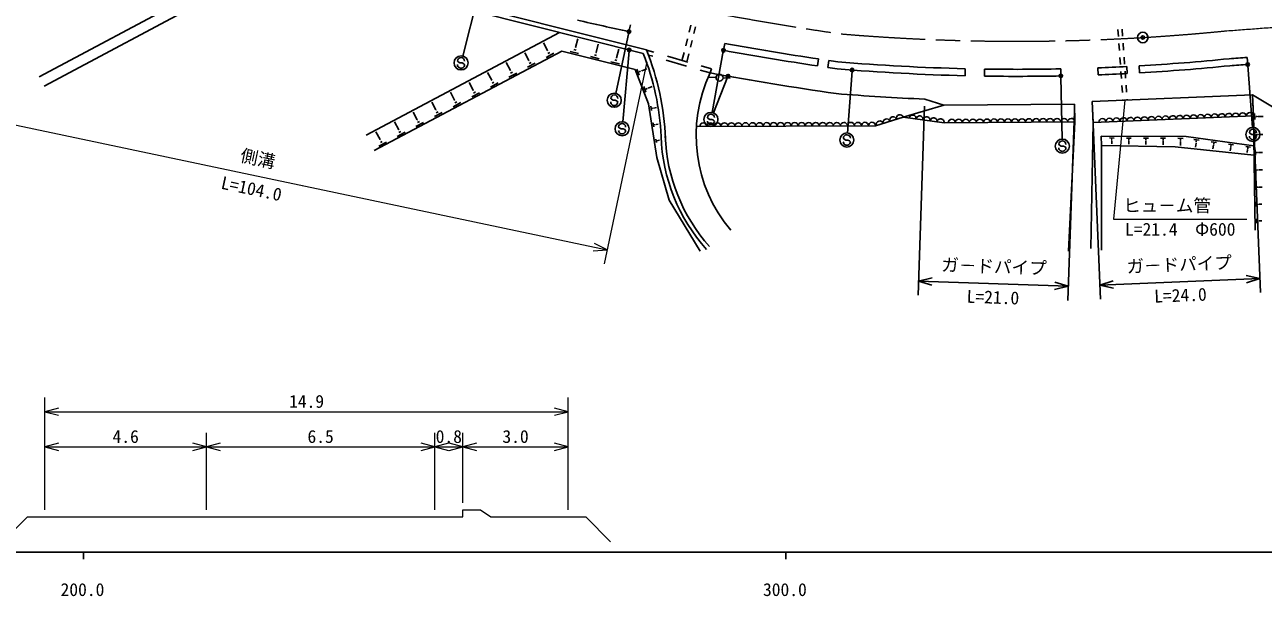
# Model space of a CAD drawing. Units: millimetres, scale not verified, with parts at other scales. Extents: x 40000 to 680000, y 20000 to 380000.
# Drawn here: x 259631 to 435942, y 198715 to 280102 of the extents above; entities that cross this region are included whole.
import ezdxf
from ezdxf.enums import TextEntityAlignment as Align

# ---------------------------------------------------------------- set-up
doc = ezdxf.new("R2010")
doc.units = ezdxf.units.MM
doc.header["$LTSCALE"] = 1000
doc.header["$PDMODE"] = 32
doc.header["$PDSIZE"] = 500
doc.linetypes.add('CHAIN', pattern=[18.5, 12, -1.5, 3.5, -1.5])
for name, color, linetype, lineweight in [('M-BGD', 7, 'Continuous', 25), ('M-BMK', 2, 'CHAIN', 13), ('M-BMK-SRVR', 3, 'Continuous', 25), ('M-STR-HTXT', 7, 'Continuous', 13), ('M-STR-STRC', 7, 'Continuous', 25), ('M-TTL-BAND', 7, 'Continuous', 25)]:
    doc.layers.add(name, color=color, linetype=linetype, lineweight=lineweight)
doc.styles.add('@ＭＳ ゴシック', font='')
doc.styles.add('ＭＳ ゴシック', font='')
doc.styles.get('@ＭＳ ゴシック').set_extended_font_data('@MS Gothic')
doc.styles.get('ＭＳ ゴシック').set_extended_font_data('MS Gothic')

msp = doc.modelspace()

# ---------------------------------------------------------------- linework, layer by layer
at = {"layer": 'M-BGD'}
for p, q in [((348124, 276509), (288842, 291463)), ((293515, 289666), (261699, 272689)), ((347682, 276002), (288712, 290878)), ((295678, 289120), (262406, 271365)), ((308222, 264390), (335750, 279012)), ((345849, 280102), (345640, 279125)), ((354448, 280027), (354207, 279057)), ((355119, 279826), (354878, 278855)), ((415260, 279426), (415330, 278429)), ((415859, 279458), (415929, 278460)), ((334060, 276416), (333474, 277520)), ((338020, 276892), (338096, 276873)), ((338058, 276883), (338364, 278095)), ((340967, 276149), (341273, 277361)), ((353966, 278086), (353726, 277116)), ((354638, 277884), (354397, 276914)), ((359275, 277449), (359096, 276465)), ((415399, 277431), (415469, 276434)), ((415999, 277463), (416068, 276465)), ((309395, 262182), (336072, 276352)), ((331411, 275009), (330824, 276113)), ((333860, 275460), (334964, 276047)), ((334026, 276398), (334095, 276434)), ((334098, 276011), (334374, 276158)), ((346530, 273714), (336072, 276352)), ((337269, 276308), (338481, 276002)), ((337815, 276557), (338118, 276481)), ((340178, 275574), (341390, 275269)), ((340724, 275823), (341027, 275747)), ((340929, 276158), (341005, 276139)), ((343633, 275090), (343936, 275013)), ((343838, 275425), (343914, 275405)), ((343876, 275415), (344182, 276627)), ((349210, 276184), (348129, 276497)), ((349043, 275607), (348408, 275792)), ((353846, 274215), (350964, 275051)), ((354013, 274792), (351131, 275627)), ((353485, 276145), (353244, 275174)), ((354156, 275943), (353915, 274973)), ((372647, 275230), (372498, 274241)), ((415539, 275436), (415609, 274438)), ((416138, 275468), (416208, 274470)), ((433727, 274450), (433652, 275447)), ((326112, 272194), (325525, 273298)), ((328761, 273601), (328175, 274705)), ((328727, 273583), (328796, 273620)), ((328799, 273197), (329075, 273343)), ((331211, 274053), (332315, 274639)), ((331376, 274990), (331445, 275027)), ((331449, 274604), (331725, 274751)), ((343087, 274841), (344299, 274535)), ((348442, 268838), (346530, 273714)), ((346774, 273776), (347113, 272912)), ((347161, 273554), (347246, 273338)), ((347452, 273575), (347473, 273520)), ((347462, 273547), (348195, 273835)), ((357207, 273241), (355767, 273659)), ((357374, 273817), (355934, 274235)), ((357207, 273241), (357374, 273817)), ((374109, 275012), (373964, 274023)), ((393519, 273844), (393495, 272844)), ((396271, 273790), (396256, 272790)), ((407116, 273818), (407136, 272818)), ((412387, 273972), (412425, 272972)), ((415678, 273441), (415748, 272443)), ((416278, 273473), (416347, 272475)), ((416521, 274156), (416573, 273157)), ((418264, 274251), (418321, 273252)), ((323462, 270787), (322876, 271891)), ((325912, 271238), (327016, 271825)), ((326077, 272176), (326146, 272212)), ((326150, 271790), (326426, 271936)), ((328561, 272646), (329665, 273232)), ((358037, 272580), (357038, 272622)), ((360036, 272495), (359036, 272538)), ((320813, 269379), (320227, 270483)), ((323262, 269831), (324366, 270418)), ((323428, 270768), (323497, 270805)), ((323500, 270382), (323776, 270529)), ((347750, 271289), (348052, 270518)), ((348094, 271091), (348170, 270898)), ((348354, 271109), (348373, 271061)), ((348363, 271085), (348927, 271306)), ((434413, 270119), (411604, 269187)), ((415818, 271446), (415888, 270448)), ((416417, 271478), (416487, 270480)), ((434535, 267121), (434413, 270119)), ((434413, 270119), (437970, 267979)), ((318164, 267972), (317577, 269076)), ((320613, 268424), (321717, 269010)), ((320779, 269361), (320848, 269398)), ((320851, 268975), (321127, 269121)), ((349620, 261217), (348442, 268838)), ((348749, 268492), (348844, 267875)), ((348970, 268289), (348994, 268135)), ((349164, 268260), (349170, 268222)), ((349167, 268241), (349545, 268299)), ((390483, 268632), (384691, 266942)), ((387764, 269507), (390483, 268632)), ((409087, 268771), (390483, 268632)), ((409087, 268771), (409106, 266271)), ((411727, 266189), (411604, 269187)), ((415957, 269451), (415963, 269365)), ((416557, 269482), (416563, 269390)), ((312865, 265157), (312278, 266261)), ((315514, 266565), (314928, 267669)), ((315480, 266546), (315549, 266583)), ((315552, 266160), (315828, 266307)), ((317963, 267017), (319067, 267603)), ((318129, 267954), (318198, 267990)), ((318202, 267568), (318477, 267714)), ((384691, 266942), (380738, 265713)), ((390501, 266132), (384691, 266942)), ((409106, 266271), (390501, 266132)), ((409106, 266271), (408234, 247849)), ((434535, 267121), (411727, 266189)), ((434535, 267121), (434780, 250840)), ((434714, 267452), (434730, 266598)), ((434976, 267137), (434980, 266923)), ((435234, 267061), (435235, 267008)), ((435234, 267035), (435917, 267048)), ((310215, 263750), (309629, 264854)), ((312665, 264202), (313769, 264788)), ((312830, 265139), (312899, 265176)), ((312903, 264753), (313179, 264900)), ((315314, 265609), (316418, 266196)), ((349112, 266142), (349204, 265551)), ((349324, 265948), (349347, 265800)), ((349510, 265919), (349515, 265883)), ((349513, 265901), (349826, 265949)), ((380738, 265713), (355247, 265629)), ((411727, 266189), (411382, 248248)), ((434763, 264855), (434779, 264041)), ((435013, 264554), (435017, 264351)), ((435259, 264483), (435260, 264432)), ((435259, 264457), (435886, 264469)), ((310015, 262795), (311119, 263381)), ((310181, 263732), (310250, 263768)), ((310253, 263346), (310529, 263492)), ((349469, 263831), (349547, 263325)), ((349650, 263665), (349670, 263538)), ((349810, 263641), (349815, 263609)), ((349812, 263625), (350003, 263655)), ((412874, 264233), (424973, 264173)), ((412874, 264233), (412904, 262919)), ((412904, 262919), (423420, 262739)), ((412904, 262919), (412918, 247981)), ((414045, 263977), (414709, 263974)), ((414293, 263777), (414459, 263776)), ((414355, 263577), (414396, 263577)), ((414375, 263577), (414373, 263144)), ((416461, 263966), (417140, 263962)), ((416715, 263761), (416885, 263760)), ((416778, 263557), (416820, 263557)), ((416799, 263557), (416797, 263102)), ((418892, 263954), (419586, 263950)), ((419151, 263744), (419325, 263743)), ((419215, 263536), (419258, 263536)), ((419237, 263536), (419234, 263061)), ((421338, 263941), (422046, 263938)), ((421602, 263728), (421779, 263727)), ((421668, 263515), (421712, 263515)), ((421690, 263515), (421687, 263019)), ((423420, 262739), (434619, 261546)), ((423798, 263929), (424538, 263926)), ((424074, 263706), (424259, 263705)), ((424143, 263484), (424189, 263484)), ((424166, 263484), (424163, 262910)), ((424973, 264173), (434599, 262862)), ((426053, 263774), (426825, 263669)), ((426376, 263258), (426297, 262684)), ((426311, 263503), (426504, 263477)), ((426352, 263262), (426400, 263255)), ((428553, 263433), (429289, 263333)), ((428861, 262942), (428789, 262418)), ((428799, 263175), (428983, 263150)), ((428838, 262945), (428884, 262939)), ((431017, 263098), (431717, 263002)), ((431251, 262852), (431426, 262828)), ((433446, 262767), (434110, 262676)), ((351352, 255120), (349620, 261217)), ((431310, 262630), (431245, 262157)), ((431288, 262633), (431332, 262627)), ((433723, 262323), (433665, 261899)), ((433667, 262534), (433833, 262511)), ((433703, 262326), (433744, 262320)), ((434812, 262298), (434826, 261524)), ((435049, 262012), (435053, 261818)), ((435283, 261944), (435284, 261895)), ((435283, 261919), (435855, 261930)), ((434860, 259780), (434874, 259045)), ((435085, 259509), (435089, 259325)), ((435307, 259444), (435308, 259398)), ((435307, 259421), (435824, 259431)), ((434907, 257302), (434920, 256606)), ((435121, 257045), (435124, 256871)), ((435331, 256983), (435331, 256940)), ((435331, 256962), (435794, 256970)), ((355787, 247845), (351352, 255120)), ((434953, 254861), (434966, 254204)), ((435155, 254619), (435158, 254454)), ((435354, 254561), (435355, 254519)), ((435354, 254540), (435765, 254548)), ((434999, 252459), (435011, 251839)), ((435189, 252230), (435192, 252075)), ((435377, 252175), (435377, 252137)), ((435377, 252156), (435736, 252163))]:
    msp.add_line(p, q, dxfattribs=at)
msp.add_circle((358537, 272559), 500, dxfattribs=at)
for centre, radius, start, end in [((438824, 715295), 446013, 256.97438, 257.94056), ((438824, 715295), 445013, 259.70268, 261.44798), ((313844, 262558), 36411, 2.58552, 21.66866), ((313844, 262558), 37011, 2.10285, 22.14514), ((438824, 715295), 446013, 259.70268, 261.44798), ((400897, 577754), 304000, 273.27504, 275.70243), ((252690, 2704613), 2435897, 274.2003, 274.26043), ((438824, 715295), 446013, 261.6383, 261.80788), ((438824, 715295), 445013, 261.6383, 261.80409), ((400897, 577754), 305000, 265.18018, 268.60935), ((400897, 577754), 304000, 265.18572, 268.60935), ((400897, 577754), 304000, 269.12812, 271.1722), ((400897, 577754), 304000, 272.16609, 272.94612), ((400897, 577754), 305000, 273.27504, 275.69996), ((252690, 2704613), 2436897, 274.2006, 274.26043), ((376096, 264319), 20890, 154.71617, 220.14407), ((438824, 715295), 449525, 259.53932, 261.85356), ((400897, 577754), 305000, 269.12812, 271.1722), ((400897, 577754), 305000, 272.16609, 272.94612), ((400897, 577754), 308527, 265.20825, 267.56045), ((381349, 265903), 500, 17.27329, 197.27329), ((382304, 266200), 500, 17.27329, 197.27329), ((383259, 266496), 500, 17.27329, 197.27329), ((384214, 266793), 500, 17.27329, 197.27329), ((386045, 266753), 500, 352.06281, 172.06281), ((387035, 266615), 500, 352.06281, 172.06281), ((388025, 266477), 500, 352.06281, 172.06281), ((389016, 266339), 500, 352.06281, 172.06281), ((390006, 266201), 500, 352.06281, 172.06281), ((391607, 266140), 500, 0.43014, 180.43014), ((392607, 266148), 500, 0.43014, 180.43014), ((393607, 266155), 500, 0.43014, 180.43014), ((394607, 266163), 500, 0.43014, 180.43014), ((395607, 266170), 500, 0.43014, 180.43014), ((396607, 266178), 500, 0.43014, 180.43014), ((397607, 266185), 500, 0.43014, 180.43014), ((398607, 266193), 500, 0.43014, 180.43014), ((399607, 266200), 500, 0.43014, 180.43014), ((400607, 266208), 500, 0.43014, 180.43014), ((401606, 266215), 500, 0.43014, 180.43014), ((402606, 266223), 500, 0.43014, 180.43014), ((403606, 266230), 500, 0.43014, 180.43014), ((404606, 266238), 500, 0.43014, 180.43014), ((405606, 266245), 500, 0.43014, 180.43014), ((406606, 266253), 500, 0.43014, 180.43014), ((407606, 266260), 500, 0.43014, 180.43014), ((408606, 266268), 500, 0.43014, 180.43014), ((413053, 266244), 500, 2.33907, 182.33907), ((414052, 266284), 500, 2.33907, 182.33907), ((415052, 266325), 500, 2.33907, 182.33907), ((416051, 266366), 500, 2.33907, 182.33907), ((417050, 266407), 500, 2.33907, 182.33907), ((418049, 266448), 500, 2.33907, 182.33907), ((419048, 266489), 500, 2.33907, 182.33907), ((420047, 266529), 500, 2.33907, 182.33907), ((421047, 266570), 500, 2.33907, 182.33907), ((422046, 266611), 500, 2.33907, 182.33907), ((423045, 266652), 500, 2.33907, 182.33907), ((424044, 266693), 500, 2.33907, 182.33907), ((425043, 266733), 500, 2.33907, 182.33907), ((426042, 266774), 500, 2.33907, 182.33907), ((427042, 266815), 500, 2.33907, 182.33907), ((428041, 266856), 500, 2.33907, 182.33907), ((429040, 266897), 500, 2.33907, 182.33907), ((430039, 266937), 500, 2.33907, 182.33907), ((431038, 266978), 500, 2.33907, 182.33907), ((432037, 267019), 500, 2.33907, 182.33907), ((433037, 267060), 500, 2.33907, 182.33907), ((434036, 267101), 500, 2.33907, 182.33907), ((356238, 265632), 500, 0.18837, 180.18837), ((357238, 265635), 500, 0.18837, 180.18837), ((358238, 265639), 500, 0.18837, 180.18837), ((359238, 265642), 500, 0.18837, 180.18837), ((360238, 265645), 500, 0.18837, 180.18837), ((361238, 265649), 500, 0.18837, 180.18837), ((362238, 265652), 500, 0.18837, 180.18837), ((363238, 265655), 500, 0.18837, 180.18837), ((364238, 265658), 500, 0.18837, 180.18837), ((365238, 265662), 500, 0.18837, 180.18837), ((366238, 265665), 500, 0.18837, 180.18837), ((367238, 265668), 500, 0.18837, 180.18837), ((368238, 265672), 500, 0.18837, 180.18837), ((369238, 265675), 500, 0.18837, 180.18837), ((370238, 265678), 500, 0.18837, 180.18837), ((371238, 265681), 500, 0.18837, 180.18837), ((372238, 265685), 500, 0.18837, 180.18837), ((373238, 265688), 500, 0.18837, 180.18837), ((374238, 265691), 500, 0.18837, 180.18837), ((375238, 265695), 500, 0.18837, 180.18837), ((376238, 265698), 500, 0.18837, 180.18837), ((377238, 265701), 500, 0.18837, 180.18837), ((378238, 265704), 500, 0.18837, 180.18837), ((379238, 265708), 500, 0.18837, 180.18837), ((380238, 265711), 500, 0.18837, 180.18837), ((375698, 265087), 25496, 181.99365, 221.75876), ((375698, 265087), 24896, 181.98659, 221.75876)]:
    msp.add_arc(centre, radius, start, end, dxfattribs=at)
at = {"layer": 'M-BMK'}
for centre, radius, start, end in [((438824, 715295), 441013, 256.98181, 261.78873), ((252690, 2704613), 2431897, 274.19906, 275.04721), ((400897, 577754), 300000, 265.20825, 273.42062), ((400897, 577754), 300000, 273.42062, 275.71241)]:
    msp.add_arc(centre, radius, start, end, dxfattribs=at)
at = {"layer": 'M-BMK-SRVR'}
msp.add_circle((418796, 278289), 750, dxfattribs=at)
msp.add_point((418796, 278289), dxfattribs=at)
at = {"layer": 'M-STR-HTXT'}
for p, q in [((348201, 274813), (342126, 246068)), ((242081, 269255), (342540, 248025)), ((416245, 269377), (414627, 252393)), ((414627, 252393), (433627, 252393)), ((342540, 248025), (340757, 248931)), ((340543, 247918), (342540, 248025)), ((262500, 211000), (262500, 227000)), ((337000, 211000), (337000, 227000)), ((264432, 225518), (262500, 225000)), ((262500, 225000), (337000, 225000)), ((262500, 225000), (264432, 224482)), ((337000, 225000), (335068, 225518)), ((335068, 224482), (337000, 225000)), ((264432, 220518), (262500, 220000)), ((285500, 220000), (283568, 220518)), ((285500, 211000), (285500, 222000)), ((287432, 220518), (285500, 220000)), ((318000, 220000), (316068, 220518)), ((318000, 211000), (318000, 222000)), ((319932, 220518), (318000, 220000)), ((322000, 220000), (320068, 220518)), ((322000, 212000), (322000, 222000)), ((323932, 220518), (322000, 220000)), ((337000, 220000), (335068, 220518)), ((262500, 220000), (285500, 220000)), ((262500, 220000), (264432, 219482)), ((283568, 219482), (285500, 220000)), ((285500, 220000), (318000, 220000)), ((285500, 220000), (287432, 219482)), ((316068, 219482), (318000, 220000)), ((318000, 220000), (322000, 220000)), ((318000, 220000), (319932, 219482)), ((320068, 219482), (322000, 220000)), ((322000, 220000), (337000, 220000)), ((322000, 220000), (323932, 219482)), ((335068, 219482), (337000, 220000)), ((260000, 210000), (256464, 206464)), ((260000, 210000), (262500, 210000)), ((262500, 210000), (285500, 210000)), ((285500, 210000), (318000, 210000)), ((318000, 210000), (322000, 210000)), ((322000, 210000), (322000, 211000)), ((322000, 211000), (324500, 211000)), ((324500, 211000), (326000, 210000)), ((326000, 210000), (337000, 210000)), ((337000, 210000), (339500, 210000)), ((339500, 210000), (343036, 206464))]:
    msp.add_line(p, q, dxfattribs=at)
at = {"layer": 'M-STR-STRC'}
for p, q in [((324179, 284212), (321987, 275638)), ((345608, 278978), (343759, 270323)), ((345656, 276360), (344755, 266286)), ((359069, 276318), (357487, 267610)), ((321344, 274810), (321245, 274928)), ((321589, 274670), (321344, 274810)), ((321890, 274668), (321589, 274670)), ((322135, 274556), (321890, 274668)), ((322241, 274420), (322135, 274556)), ((377418, 273509), (376738, 264685)), ((433738, 274300), (434395, 265475)), ((359697, 272639), (357678, 267556)), ((407139, 272668), (407320, 263820)), ((343155, 269486), (343056, 269604)), ((343400, 269346), (343155, 269486)), ((343701, 269344), (343400, 269346)), ((343946, 269232), (343701, 269344)), ((344052, 269096), (343946, 269232)), ((387730, 268508), (386801, 241589)), ((411645, 268188), (412754, 241037)), ((434454, 269119), (435563, 241968)), ((356913, 266767), (356814, 266885)), ((357158, 266628), (356913, 266767)), ((357459, 266625), (357158, 266628)), ((357704, 266513), (357459, 266625)), ((357810, 266377), (357704, 266513)), ((409053, 267772), (408124, 240853)), ((344271, 265430), (344171, 265548)), ((344516, 265291), (344271, 265430)), ((344816, 265289), (344516, 265291)), ((345061, 265177), (344816, 265289)), ((345167, 265041), (345061, 265177)), ((434074, 264618), (433975, 264736)), ((434319, 264479), (434074, 264618)), ((434620, 264477), (434319, 264479)), ((434865, 264365), (434620, 264477)), ((376265, 263829), (376166, 263947)), ((376510, 263689), (376265, 263829)), ((376811, 263687), (376510, 263689)), ((377056, 263575), (376811, 263687)), ((377162, 263439), (377056, 263575)), ((406946, 262961), (406846, 263079)), ((407191, 262821), (406946, 262961)), ((407491, 262819), (407191, 262821)), ((407736, 262707), (407491, 262819)), ((407842, 262571), (407736, 262707)), ((434971, 264228), (434865, 264365)), ((388818, 244039), (386870, 243588)), ((386870, 243588), (408193, 242852)), ((386870, 243588), (388783, 243004)), ((408193, 242852), (406280, 243436)), ((412672, 243035), (435481, 243967)), ((414582, 243631), (412672, 243035)), ((435481, 243967), (433530, 244405)), ((433572, 243371), (435481, 243967)), ((406244, 242401), (408193, 242852)), ((412672, 243035), (414624, 242597))]:
    msp.add_line(p, q, dxfattribs=at)
for centre, radius in [((345640, 279125), 150), ((345640, 279125), 120), ((345640, 279125), 90), ((345640, 279125), 60), ((345640, 279125), 30), ((321740, 274669), 1000), ((345669, 276510), 150), ((345669, 276510), 120), ((345669, 276510), 90), ((345669, 276510), 60), ((345669, 276510), 30), ((359096, 276465), 150), ((359096, 276465), 120), ((359096, 276465), 90), ((359096, 276465), 60), ((359096, 276465), 30), ((377430, 273658), 150), ((377430, 273658), 120), ((377430, 273658), 90), ((377430, 273658), 60), ((377430, 273658), 30), ((433727, 274450), 150), ((433727, 274450), 120), ((433727, 274450), 90), ((433727, 274450), 60), ((433727, 274450), 30), ((359752, 272779), 150), ((359752, 272779), 120), ((359752, 272779), 90), ((359752, 272779), 60), ((359752, 272779), 30), ((407136, 272818), 150), ((407136, 272818), 120), ((407136, 272818), 90), ((407136, 272818), 60), ((407136, 272818), 30), ((343550, 269345), 1000), ((344666, 265290), 1000), ((357308, 266626), 1000), ((376661, 263688), 1000), ((434470, 264478), 1000), ((407341, 262820), 1000)]:
    msp.add_circle(centre, radius, dxfattribs=at)
for centre, start, end in [((321745, 274924), 359.55488, 179.55488), ((321741, 274424), 179.55488, 359.55488), ((343556, 269600), 359.55488, 179.55488), ((343552, 269100), 179.55488, 359.55488), ((357310, 266381), 179.55488, 359.55488), ((357314, 266881), 359.55488, 179.55488), ((344667, 265045), 179.55488, 359.55488), ((344671, 265545), 359.55488, 179.55488), ((434475, 264732), 359.55488, 179.55488), ((376662, 263443), 179.55488, 359.55488), ((376666, 263943), 359.55488, 179.55488), ((407346, 263075), 359.55488, 179.55488), ((434471, 264232), 179.55488, 359.55488), ((407342, 262575), 179.55488, 359.55488)]:
    msp.add_arc(centre, 500, start, end, dxfattribs=at)
for p in [(345640, 279125), (345669, 276510), (359096, 276465), (377430, 273658), (433727, 274450), (359752, 272779), (407136, 272818)]:
    msp.add_point(p, dxfattribs=at)
at = {"layer": 'M-TTL-BAND'}
for p, q in [((40000, 205000), (579000, 205000)), ((268000, 205000), (268000, 204000)), ((368000, 205000), (368000, 204000))]:
    msp.add_line(p, q, dxfattribs=at)

# ---------------------------------------------------------------- texts
at = {"layer": 'M-STR-HTXT', "style": 'ＭＳ ゴシック'}
msp.add_text('側溝', height=1833, rotation=348.067, dxfattribs=at).set_placement((292517, 259618), align=Align.BOTTOM_CENTER)
at = {"layer": 'M-STR-HTXT', "style": '@ＭＳ ゴシック'}
msp.add_text('L=104.0', height=1833, rotation=348.067, dxfattribs=at).set_placement((292104, 257662), align=Align.TOP_CENTER)
at = {"layer": 'M-STR-HTXT', "style": 'ＭＳ ゴシック'}
msp.add_text('ヒュ－ム管', height=1833, dxfattribs=at).set_placement((416002, 252893), align=Align.BOTTOM_LEFT)
msp.add_text('L=21.4\u3000Φ600', height=1833, dxfattribs=at).set_placement((424127, 251893), align=Align.TOP_CENTER)
for s, p in [('14.9', (299750, 225000)), ('4.6', (274000, 220000)), ('6.5', (301750, 220000)), ('0.8', (320000, 220000)), ('3.0', (329500, 220000))]:
    msp.add_text(s, height=1833, dxfattribs=at).set_placement(p, align=Align.BOTTOM_CENTER)
at = {"layer": 'M-STR-STRC', "style": 'ＭＳ ゴシック'}
for rotation, p in [(358.023, (397566, 244219)), (2.339, (424036, 244500))]:
    msp.add_text('ガ－ドパイプ', height=1833, rotation=rotation, dxfattribs=at).set_placement(p, align=Align.BOTTOM_CENTER)
at = {"layer": 'M-STR-STRC', "style": '@ＭＳ ゴシック'}
for s, rotation, p in [('L=21.0', 358.023, (397497, 242221)), ('L=24.0', 2.339, (424118, 242502))]:
    msp.add_text(s, height=1833, rotation=rotation, dxfattribs=at).set_placement(p, align=Align.TOP_CENTER)
at = {"layer": 'M-TTL-BAND', "style": 'ＭＳ ゴシック'}
for s, p in [('200.0', (267844, 198195)), ('300.0', (367844, 198195))]:
    msp.add_text(s, height=1833, dxfattribs=at).set_placement(p, align=Align.BOTTOM_CENTER)

doc.saveas('drawing.dxf')
